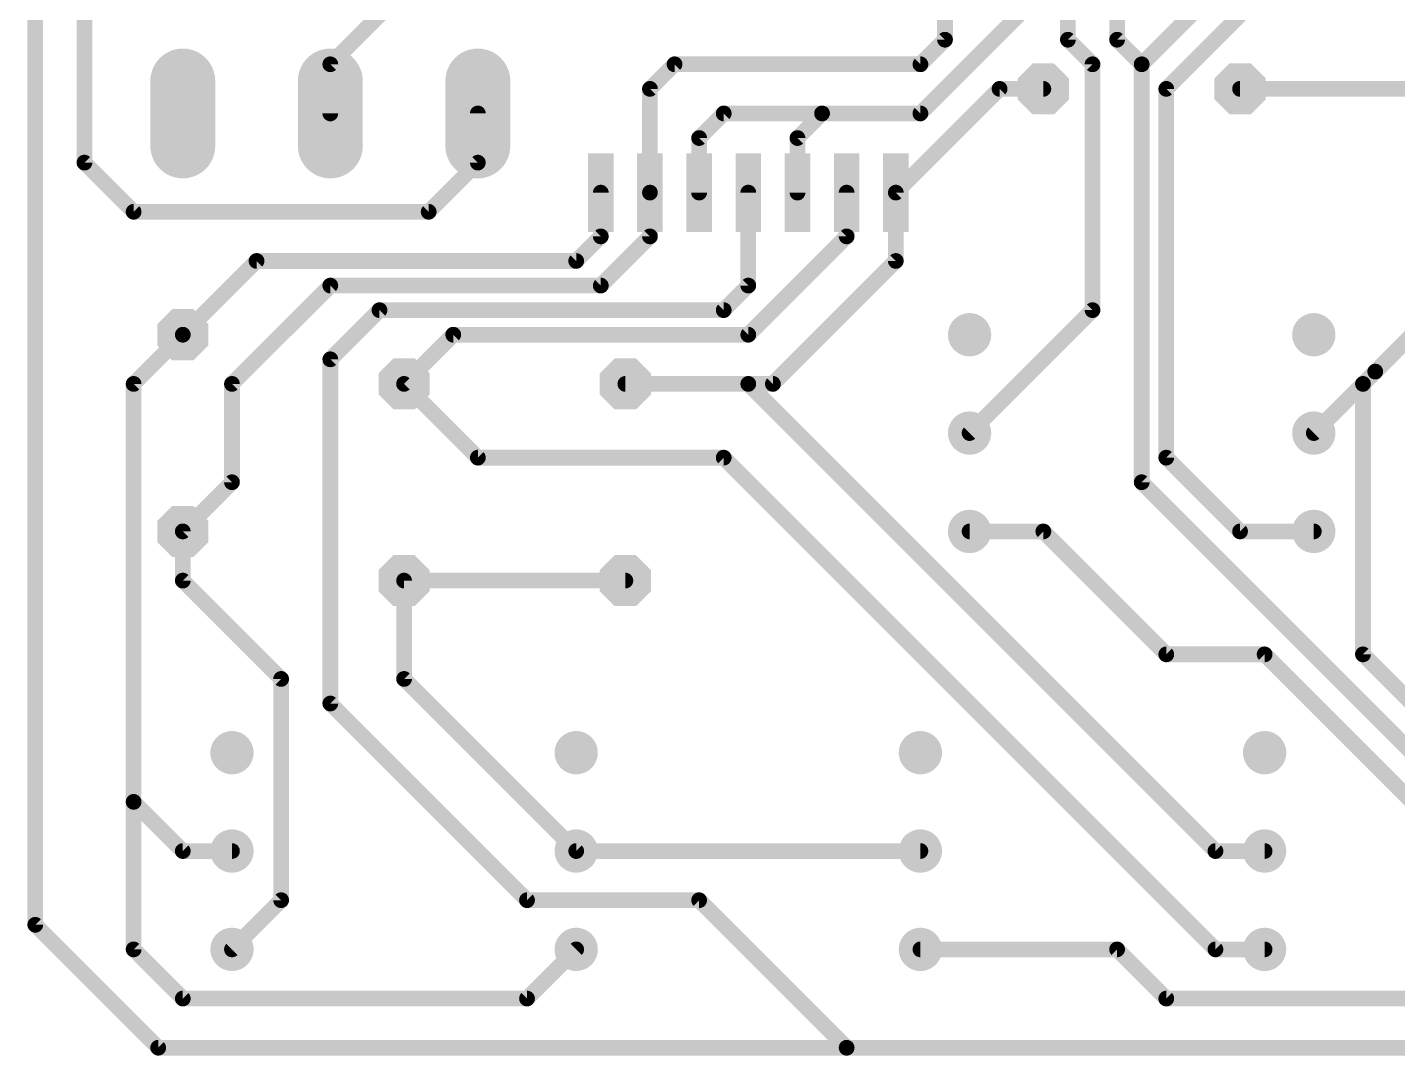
# Model space of a CAD drawing. Extents: x 30.3 to 96.7, y 25.2 to 89.1.
# Drawn here: x 30.28 to 65.66, y 25.2 to 51.75 of the extents above; entities that cross this region are included whole.
import ezdxf

# ---------------------------------------------------------------- set-up
doc = ezdxf.new("R2010")
doc.units = 0
doc.layers.add('1', color=14, linetype='CONTINUOUS')
doc.layers.add('17', color=94, linetype='CONTINUOUS')

# ---------------------------------------------------------------- blocks, each defined once
blk = doc.blocks.new('OCTAGONP')
at = {"const_width": 0.5}
blk.add_lwpolyline([(-0.25, -0.1036), (-0.25, 0.1036), (-0.1036, 0.25), (0.1036, 0.25), (0.25, 0.1036), (0.25, -0.1036), (0.1036, -0.25), (-0.1036, -0.25), (-0.25, -0.1036), (-0.25, 0.1036)], dxfattribs=at)
blk = doc.blocks.new('ROUNDP')
at = {"const_width": 0.5}
blk.add_lwpolyline([(0, -0.25, 1), (0, 0.25, 1), (0, -0.25)], format="xyb", dxfattribs=at)
blk = doc.blocks.new('LONGP100')
at = {"const_width": 1}
blk.add_lwpolyline([(-0.5, 0), (0.5, 0)], dxfattribs=at)
at = {"const_width": 0.5}
for points in [[(-0.5, 0.25, 1), (-0.5, -0.25)], [(0.5, -0.25, 1), (0.5, 0.25)]]:
    blk.add_lwpolyline(points, format="xyb", dxfattribs=at)
blk = doc.blocks.new('RECT')
blk.add_solid([(-0.5, -0.5), (0.5, -0.5), (-0.5, 0.5), (0.5, 0.5)])

msp = doc.modelspace()

# ---------------------------------------------------------------- linework, layer by layer
at = {"layer": '1', "const_width": 0.4064}
for points in [[(30.48, 28.575), (30.48, 85.09)], [(31.75, 48.26), (31.75, 74.93)], [(57.15, 59.055), (57.15, 51.435)], [(58.42, 58.42), (58.42, 51.435)], [(64.77, 56.515), (59.055, 50.8)], [(53.975, 55.88), (53.975, 51.435)], [(40.64, 53.34), (38.1, 50.8)], [(53.34, 49.53), (56.515, 52.705)], [(59.69, 50.165), (61.595, 52.07)], [(53.975, 51.435), (53.34, 50.8)], [(57.15, 51.435), (57.785, 50.8)], [(58.42, 51.435), (59.055, 50.8)], [(38.1, 50.8), (38.1, 49.53)], [(46.355, 50.165), (46.99, 50.8)], [(46.99, 50.8), (53.34, 50.8)], [(57.785, 50.8), (57.785, 44.45)], [(59.055, 50.8), (59.055, 40.005)], [(46.355, 47.4853), (46.355, 50.165)], [(55.3847, 50.165), (52.705, 47.4853)], [(56.515, 50.165), (55.3847, 50.165)], [(59.69, 40.64), (59.69, 50.165)], [(73.66, 50.165), (61.595, 50.165)], [(41.91, 49.53), (41.91, 48.26)], [(47.625, 48.895), (48.26, 49.53)], [(48.26, 49.53), (50.8, 49.53)], [(50.8, 49.53), (50.165, 48.895)], [(53.34, 49.53), (50.8, 49.53)], [(47.625, 47.4853), (47.625, 48.895)], [(50.165, 48.895), (50.165, 47.4853)], [(33.02, 46.99), (31.75, 48.26)], [(41.91, 48.26), (40.64, 46.99)], [(45.085, 47.4853), (45.085, 46.355)], [(46.355, 47.4853), (46.355, 46.355)], [(48.895, 47.4853), (48.895, 45.085)], [(51.435, 47.4853), (51.435, 46.355)], [(52.705, 47.4853), (52.705, 45.72)], [(40.64, 46.99), (33.02, 46.99)], [(45.085, 46.355), (44.45, 45.72)], [(46.355, 46.355), (45.085, 45.085)], [(51.435, 46.355), (48.895, 43.815)], [(36.195, 45.72), (34.29, 43.815)], [(44.45, 45.72), (36.195, 45.72)], [(52.705, 45.72), (49.53, 42.545)], [(38.1, 45.085), (35.56, 42.545)], [(45.085, 45.085), (38.1, 45.085)], [(48.895, 45.085), (48.26, 44.45)], [(65.0875, 42.8625), (67.31, 45.085)], [(39.37, 44.45), (38.1, 43.18)], [(48.26, 44.45), (39.37, 44.45)], [(57.785, 44.45), (54.61, 41.275)], [(34.29, 43.815), (33.02, 42.545)], [(41.275, 43.815), (40.005, 42.545)], [(48.895, 43.815), (41.275, 43.815)], [(38.1, 43.18), (38.1, 34.29)], [(64.77, 42.545), (65.0875, 42.8625)], [(33.02, 42.545), (33.02, 31.75)], [(35.56, 42.545), (35.56, 40.005)], [(41.91, 40.64), (40.005, 42.545)], [(48.895, 42.545), (45.72, 42.545)], [(49.53, 42.545), (48.895, 42.545)], [(60.96, 30.48), (48.895, 42.545)], [(63.5, 41.275), (64.77, 42.545)], [(64.77, 35.56), (64.77, 42.545)], [(48.26, 40.64), (41.91, 40.64)], [(60.96, 27.94), (48.26, 40.64)], [(61.595, 38.735), (59.69, 40.64)], [(35.56, 40.005), (34.29, 38.735)], [(69.85, 29.21), (59.055, 40.005)], [(34.29, 38.735), (34.29, 37.465)], [(54.61, 38.735), (56.515, 38.735)], [(56.515, 38.735), (59.69, 35.56)], [(63.5, 38.735), (61.595, 38.735)], [(34.29, 37.465), (36.83, 34.925)], [(45.72, 37.465), (40.005, 37.465)], [(40.005, 37.465), (40.005, 34.925)], [(59.69, 35.56), (62.23, 35.56)], [(62.23, 35.56), (67.31, 30.48)], [(72.39, 27.94), (64.77, 35.56)], [(36.83, 34.925), (36.83, 29.21)], [(40.005, 34.925), (44.45, 30.48)], [(38.1, 34.29), (43.18, 29.21)], [(33.02, 31.75), (33.02, 27.94)], [(34.29, 30.48), (33.02, 31.75)], [(35.56, 30.48), (34.29, 30.48)], [(44.45, 30.48), (53.34, 30.48)], [(62.23, 30.48), (60.96, 30.48)], [(36.83, 29.21), (35.56, 27.94)], [(43.18, 29.21), (47.625, 29.21)], [(47.625, 29.21), (51.435, 25.4)], [(33.655, 25.4), (30.48, 28.575)], [(33.02, 27.94), (34.29, 26.67)], [(44.45, 27.94), (43.18, 26.67)], [(53.34, 27.94), (58.42, 27.94)], [(58.42, 27.94), (59.69, 26.67)], [(62.23, 27.94), (60.96, 27.94)], [(34.29, 26.67), (43.18, 26.67)], [(59.69, 26.67), (69.85, 26.67)], [(51.435, 25.4), (33.655, 25.4)], [(51.435, 25.4), (90.17, 25.4)]]:
    msp.add_lwpolyline(points, dxfattribs=at)
at = {"layer": '1', "const_width": 0.2032}
for points in [[(53.8734, 51.435, 1), (54.0766, 51.435)], [(54.0468, 51.3632, 1), (53.9032, 51.5068)], [(57.0484, 51.435, 1), (57.2516, 51.435)], [(57.2218, 51.5068, 1), (57.0782, 51.3632)], [(58.3184, 51.435, 1), (58.5216, 51.435)], [(58.4918, 51.5068, 1), (58.3482, 51.3632)], [(38.2016, 50.8, 1), (37.9984, 50.8)], [(38.0282, 50.8718, 1), (38.1718, 50.7282)], [(46.99, 50.9016, 1), (46.99, 50.6984)], [(47.0618, 50.7282, 1), (46.9182, 50.8718)], [(53.2682, 50.8718, 1), (53.4118, 50.7282)], [(53.34, 50.6984, 1), (53.34, 50.9016)], [(57.8866, 50.8, 1), (57.6834, 50.8)], [(57.7132, 50.7282, 1), (57.8568, 50.8718)], [(59.1566, 50.8, 1), (58.9534, 50.8)], [(58.9832, 50.8718, 1), (59.1268, 50.7282)], [(58.9832, 50.7282, 1), (59.1268, 50.8718)], [(46.4566, 50.165, 1), (46.2534, 50.165)], [(46.2832, 50.2368, 1), (46.4268, 50.0932)], [(55.3847, 50.2666, 1), (55.3847, 50.0634)], [(55.4565, 50.0932, 1), (55.3129, 50.2368)], [(56.515, 50.0634, 1), (56.515, 50.2666)], [(59.7916, 50.165, 1), (59.5884, 50.165)], [(59.6182, 50.2368, 1), (59.7618, 50.0932)], [(61.595, 50.2666, 1), (61.595, 50.0634)], [(37.9984, 49.53, 1), (38.2016, 49.53)], [(42.0116, 49.53, 1), (41.8084, 49.53)], [(48.26, 49.6316, 1), (48.26, 49.4284)], [(48.3318, 49.4582, 1), (48.1882, 49.6018)], [(50.8, 49.6316, 1), (50.8, 49.4284)], [(50.8718, 49.4582, 1), (50.7282, 49.6018)], [(50.8, 49.4284, 1), (50.8, 49.6316)], [(53.2682, 49.6018, 1), (53.4118, 49.4582)], [(53.34, 49.4284, 1), (53.34, 49.6316)], [(47.7266, 48.895, 1), (47.5234, 48.895)], [(47.5532, 48.9668, 1), (47.6968, 48.8232)], [(50.2666, 48.895, 1), (50.0634, 48.895)], [(50.0932, 48.9668, 1), (50.2368, 48.8232)], [(31.6484, 48.26, 1), (31.8516, 48.26)], [(31.8218, 48.3318, 1), (31.6782, 48.1882)], [(41.8084, 48.26, 1), (42.0116, 48.26)], [(41.9818, 48.1882, 1), (41.8382, 48.3318)], [(45.1866, 47.4853, 1), (44.9834, 47.4853)], [(46.4566, 47.4853, 1), (46.2534, 47.4853)], [(46.2534, 47.4853, 1), (46.4566, 47.4853)], [(47.5234, 47.4853, 1), (47.7266, 47.4853)], [(48.9966, 47.4853, 1), (48.7934, 47.4853)], [(50.0634, 47.4853, 1), (50.2666, 47.4853)], [(51.5366, 47.4853, 1), (51.3334, 47.4853)], [(52.8066, 47.4853, 1), (52.6034, 47.4853)], [(52.6332, 47.5571, 1), (52.7768, 47.4135)], [(33.02, 47.0916, 1), (33.02, 46.8884)], [(32.9482, 46.9182, 1), (33.0918, 47.0618)], [(40.5682, 47.0618, 1), (40.7118, 46.9182)], [(40.64, 46.8884, 1), (40.64, 47.0916)], [(44.9834, 46.355, 1), (45.1866, 46.355)], [(45.1568, 46.2832, 1), (45.0132, 46.4268)], [(46.2534, 46.355, 1), (46.4566, 46.355)], [(46.4268, 46.2832, 1), (46.2832, 46.4268)], [(51.3334, 46.355, 1), (51.5366, 46.355)], [(51.5068, 46.2832, 1), (51.3632, 46.4268)], [(36.195, 45.8216, 1), (36.195, 45.6184)], [(36.2668, 45.6482, 1), (36.1232, 45.7918)], [(44.3782, 45.7918, 1), (44.5218, 45.6482)], [(44.45, 45.6184, 1), (44.45, 45.8216)], [(52.6034, 45.72, 1), (52.8066, 45.72)], [(52.7768, 45.6482, 1), (52.6332, 45.7918)], [(38.1, 45.1866, 1), (38.1, 44.9834)], [(38.1718, 45.0132, 1), (38.0282, 45.1568)], [(45.0132, 45.1568, 1), (45.1568, 45.0132)], [(45.085, 44.9834, 1), (45.085, 45.1866)], [(48.7934, 45.085, 1), (48.9966, 45.085)], [(48.9668, 45.0132, 1), (48.8232, 45.1568)], [(39.37, 44.5516, 1), (39.37, 44.3484)], [(39.4418, 44.3782, 1), (39.2982, 44.5218)], [(48.1882, 44.5218, 1), (48.3318, 44.3782)], [(48.26, 44.3484, 1), (48.26, 44.5516)], [(57.8568, 44.3782, 1), (57.7132, 44.5218)], [(57.6834, 44.45, 1), (57.8866, 44.45)], [(34.2182, 43.8868, 1), (34.3618, 43.7432)], [(34.3618, 43.7432, 1), (34.2182, 43.8868)], [(41.275, 43.9166, 1), (41.275, 43.7134)], [(41.3468, 43.7432, 1), (41.2032, 43.8868)], [(48.8232, 43.8868, 1), (48.9668, 43.7432)], [(48.895, 43.7134, 1), (48.895, 43.9166)], [(38.2016, 43.18, 1), (37.9984, 43.18)], [(38.0282, 43.2518, 1), (38.1718, 43.1082)], [(65.0157, 42.9343, 1), (65.1593, 42.7907)], [(65.1593, 42.7907, 1), (65.0157, 42.9343)], [(33.1216, 42.545, 1), (32.9184, 42.545)], [(32.9482, 42.6168, 1), (33.0918, 42.4732)], [(35.6616, 42.545, 1), (35.4584, 42.545)], [(35.4882, 42.6168, 1), (35.6318, 42.4732)], [(40.0768, 42.6168, 1), (39.9332, 42.4732)], [(39.9332, 42.6168, 1), (40.0768, 42.4732)], [(45.72, 42.6466, 1), (45.72, 42.4434)], [(48.895, 42.6466, 1), (48.895, 42.4434)], [(48.9668, 42.6168, 1), (48.8232, 42.4732)], [(48.895, 42.4434, 1), (48.895, 42.6466)], [(49.4582, 42.6168, 1), (49.6018, 42.4732)], [(49.53, 42.4434, 1), (49.53, 42.6466)], [(64.8716, 42.545, 1), (64.6684, 42.545)], [(64.6982, 42.6168, 1), (64.8418, 42.4732)], [(64.8418, 42.4732, 1), (64.6982, 42.6168)], [(54.5382, 41.3468, 1), (54.6818, 41.2032)], [(63.4282, 41.3468, 1), (63.5718, 41.2032)], [(41.91, 40.7416, 1), (41.91, 40.5384)], [(41.8382, 40.5682, 1), (41.9818, 40.7118)], [(48.3318, 40.7118, 1), (48.1882, 40.5682)], [(48.26, 40.5384, 1), (48.26, 40.7416)], [(59.5884, 40.64, 1), (59.7916, 40.64)], [(59.7618, 40.7118, 1), (59.6182, 40.5682)], [(35.4584, 40.005, 1), (35.6616, 40.005)], [(35.6318, 39.9332, 1), (35.4882, 40.0768)], [(58.9534, 40.005, 1), (59.1566, 40.005)], [(59.1268, 40.0768, 1), (58.9832, 39.9332)], [(34.3916, 38.735, 1), (34.1884, 38.735)], [(54.61, 38.8366, 1), (54.61, 38.6334)], [(56.5868, 38.8068, 1), (56.4432, 38.6632)], [(56.515, 38.6334, 1), (56.515, 38.8366)], [(61.595, 38.8366, 1), (61.595, 38.6334)], [(63.5, 38.6334, 1), (63.5, 38.8366)], [(34.2182, 38.8068, 1), (34.3618, 38.6632)], [(61.5232, 38.6632, 1), (61.6668, 38.8068)], [(34.1884, 37.465, 1), (34.3916, 37.465)], [(34.3618, 37.5368, 1), (34.2182, 37.3932)], [(40.005, 37.5666, 1), (40.005, 37.3634)], [(40.1066, 37.465, 1), (39.9034, 37.465)], [(45.72, 37.3634, 1), (45.72, 37.5666)], [(59.69, 35.6616, 1), (59.69, 35.4584)], [(62.3018, 35.6318, 1), (62.1582, 35.4882)], [(62.23, 35.4584, 1), (62.23, 35.6616)], [(64.8418, 35.6318, 1), (64.6982, 35.4882)], [(59.6182, 35.4882, 1), (59.7618, 35.6318)], [(64.6684, 35.56, 1), (64.8716, 35.56)], [(36.9316, 34.925, 1), (36.7284, 34.925)], [(36.7582, 34.8532, 1), (36.9018, 34.9968)], [(40.0768, 34.9968, 1), (39.9332, 34.8532)], [(39.9034, 34.925, 1), (40.1066, 34.925)], [(37.9984, 34.29, 1), (38.2016, 34.29)], [(38.1718, 34.3618, 1), (38.0282, 34.2182)], [(33.1216, 31.75, 1), (32.9184, 31.75)], [(32.9184, 31.75, 1), (33.1216, 31.75)], [(33.0918, 31.8218, 1), (32.9482, 31.6782)], [(34.29, 30.5816, 1), (34.29, 30.3784)], [(34.2182, 30.4082, 1), (34.3618, 30.5518)], [(35.56, 30.3784, 1), (35.56, 30.5816)], [(44.45, 30.5816, 1), (44.45, 30.3784)], [(44.3782, 30.4082, 1), (44.5218, 30.5518)], [(53.34, 30.3784, 1), (53.34, 30.5816)], [(60.96, 30.5816, 1), (60.96, 30.3784)], [(60.8882, 30.4082, 1), (61.0318, 30.5518)], [(62.23, 30.3784, 1), (62.23, 30.5816)], [(36.9018, 29.1382, 1), (36.7582, 29.2818)], [(43.18, 29.3116, 1), (43.18, 29.1084)], [(43.1082, 29.1382, 1), (43.2518, 29.2818)], [(47.6968, 29.2818, 1), (47.5532, 29.1382)], [(47.625, 29.1084, 1), (47.625, 29.3116)], [(36.7284, 29.21, 1), (36.9316, 29.21)], [(30.3784, 28.575, 1), (30.5816, 28.575)], [(30.5518, 28.6468, 1), (30.4082, 28.5032)], [(32.9184, 27.94, 1), (33.1216, 27.94)], [(33.0918, 28.0118, 1), (32.9482, 27.8682)], [(35.4882, 28.0118, 1), (35.6318, 27.8682)], [(44.5218, 27.8682, 1), (44.3782, 28.0118)], [(53.34, 28.0416, 1), (53.34, 27.8384)], [(58.4918, 28.0118, 1), (58.3482, 27.8682)], [(58.42, 27.8384, 1), (58.42, 28.0416)], [(60.96, 28.0416, 1), (60.96, 27.8384)], [(60.8882, 27.8682, 1), (61.0318, 28.0118)], [(62.23, 27.8384, 1), (62.23, 28.0416)], [(34.29, 26.7716, 1), (34.29, 26.5684)], [(34.2182, 26.5982, 1), (34.3618, 26.7418)], [(43.1082, 26.7418, 1), (43.2518, 26.5982)], [(43.18, 26.5684, 1), (43.18, 26.7716)], [(59.69, 26.7716, 1), (59.69, 26.5684)], [(59.6182, 26.5982, 1), (59.7618, 26.7418)], [(33.655, 25.5016, 1), (33.655, 25.2984)], [(33.5832, 25.3282, 1), (33.7268, 25.4718)], [(51.435, 25.5016, 1), (51.435, 25.2984)], [(51.3632, 25.3282, 1), (51.5068, 25.4718)], [(51.435, 25.2984, 1), (51.435, 25.5016)]]:
    msp.add_lwpolyline(points, format="xyb", dxfattribs=at)

# ---------------------------------------------------------------- block references
at = {"layer": '1', "xscale": 0.6604, "yscale": 2.032}
for p in [(45.085, 47.4853), (46.355, 47.4853), (47.625, 47.4853), (48.895, 47.4853), (50.165, 47.4853), (51.435, 47.4853), (52.705, 47.4853)]:
    msp.add_blockref('RECT', p, dxfattribs=at)
at = {"layer": '17'}
for name, p, xscale, yscale, rotation in [('LONGP100', (34.29, 49.53), 1.6764, 1.6764, 90), ('LONGP100', (38.1, 49.53), 1.6764, 1.6764, 90), ('LONGP100', (41.91, 49.53), 1.6764, 1.6764, 90), ('OCTAGONP', (56.515, 50.165), 1.3208, 1.3208, 180), ('OCTAGONP', (61.595, 50.165), 1.3208, 1.3208, 180), ('OCTAGONP', (34.29, 43.815), 1.3208, 1.3208, 90), ('OCTAGONP', (40.005, 42.545), 1.3208, 1.3208, 270), ('OCTAGONP', (45.72, 42.545), 1.3208, 1.3208, 90), ('OCTAGONP', (34.29, 38.735), 1.3208, 1.3208, 90), ('OCTAGONP', (40.005, 37.465), 1.3208, 1.3208, 270), ('OCTAGONP', (45.72, 37.465), 1.3208, 1.3208, 90)]:
    msp.add_blockref(name, p, dxfattribs=dict(at, xscale=xscale, yscale=yscale, rotation=rotation))
at = {"layer": '17', "xscale": 1.1176, "yscale": 1.1176}
for p in [(54.61, 43.815), (63.5, 43.815), (54.61, 41.275), (63.5, 41.275), (54.61, 38.735), (63.5, 38.735), (35.56, 33.02), (44.45, 33.02), (53.34, 33.02), (62.23, 33.02), (35.56, 30.48), (44.45, 30.48), (53.34, 30.48), (62.23, 30.48), (35.56, 27.94), (44.45, 27.94), (53.34, 27.94), (62.23, 27.94)]:
    msp.add_blockref('ROUNDP', p, dxfattribs=at)

doc.saveas('drawing.dxf')
